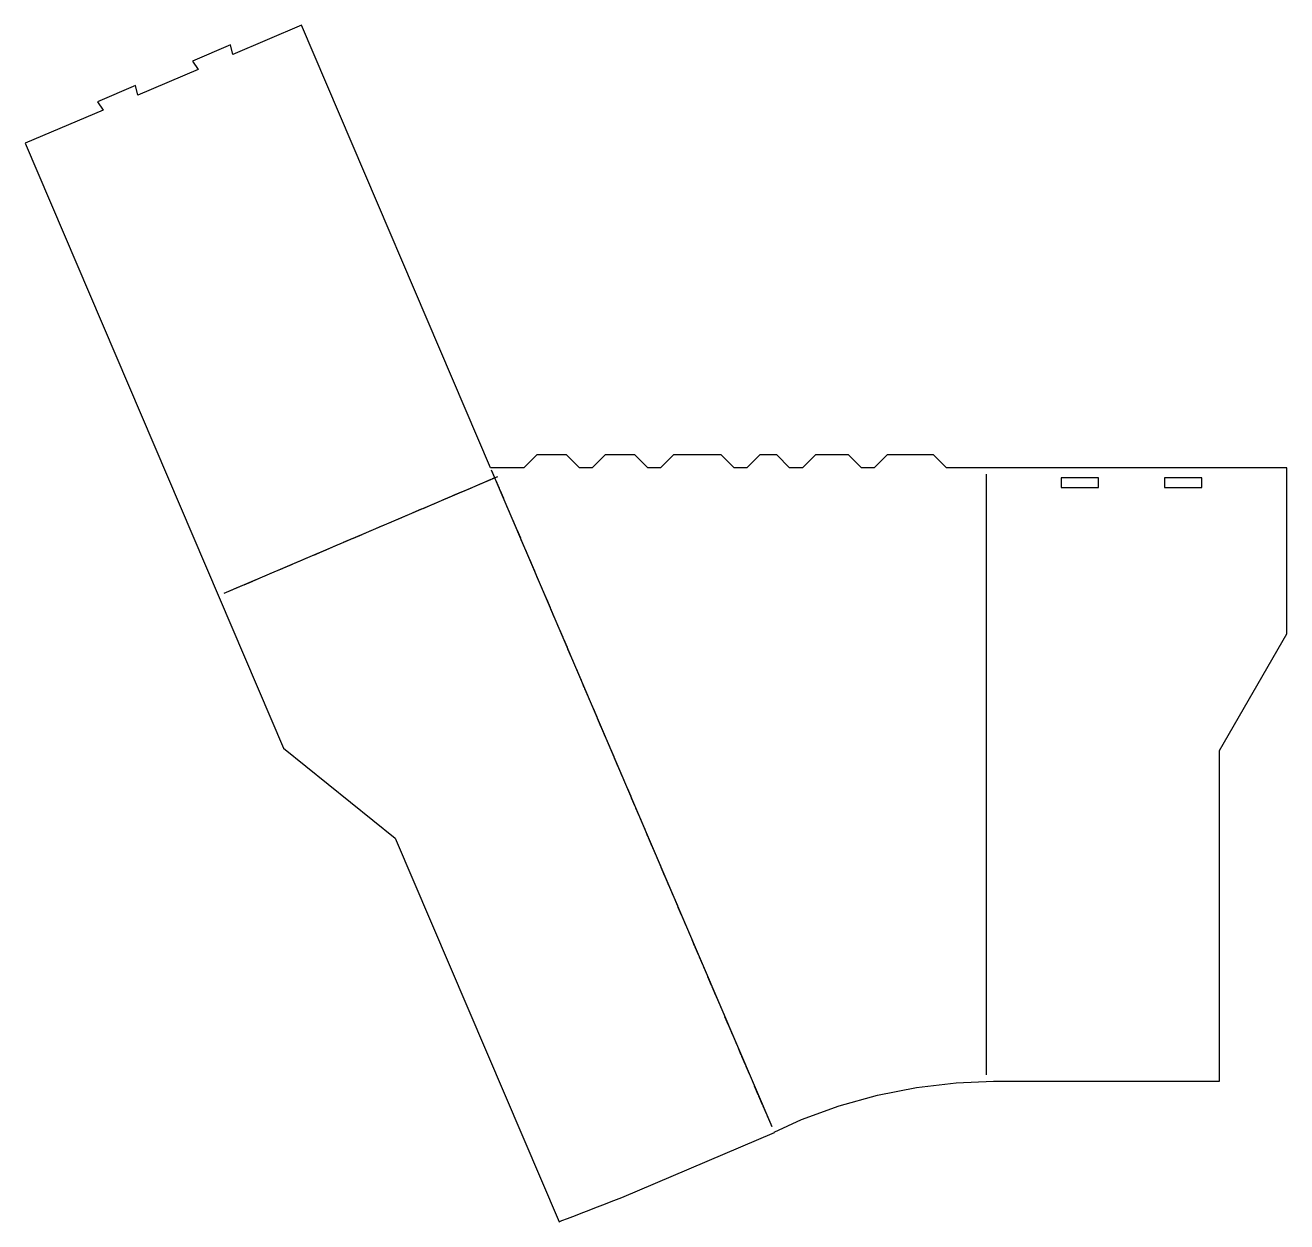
# Model space of a CAD drawing. Header units: metres. Extents: x 0 to 409, y 0 to 387.
import ezdxf

# ---------------------------------------------------------------- set-up
doc = ezdxf.new("R2010")
doc.units = ezdxf.units.M

msp = doc.modelspace()

# ---------------------------------------------------------------- linework, layer by layer
at = {"layer": 'CUT'}
for points in [[(-0.09843, 349.25614), (83.55212, 153.34632), (119.74864, 124.12778), (172.7904, -0.09617), (173.74126, 0.27299), (175.50784, 0.95838), (177.27463, 1.64323), (178.15811, 1.98545), (179.92522, 2.66947), (180.80885, 3.01127), (182.57628, 3.69444), (184.34393, 4.37702), (185.22784, 4.7181), (186.99583, 5.3998), (187.8799, 5.74043), (189.64823, 6.42123), (190.53248, 6.76141), (192.30116, 7.44129), (193.18688, 7.78149), (242.56183, 28.86385), (242.52858, 28.94173), (251.33866, 32.97803), (263.48457, 37.43225), (275.94102, 40.92512), (288.63204, 43.43536), (301.48024, 44.94766), (313.50393, 45.41748), (313.50324, 45.45284), (386.69634, 45.45284), (386.69634, 152.51179), (408.51156, 190.29687), (408.51156, 244.14598), (298.33834, 244.14598), (294.13834, 248.34598), (279.12293, 248.34598), (274.92293, 244.14598), (270.78506, 244.14598), (266.58506, 248.34598), (255.82913, 248.34598), (251.62913, 244.14598), (247.49126, 244.14598), (243.29126, 248.34598), (237.87975, 248.34598), (233.67975, 244.14598), (229.54188, 244.14598), (225.34188, 248.34598), (209.87975, 248.34598), (205.67975, 244.14598), (201.54188, 244.14598), (197.34188, 248.34598), (187.74655, 248.34598), (183.54655, 244.14598), (179.40868, 244.14598), (175.20868, 248.34598), (165.61335, 248.34598), (161.41335, 244.14598), (150.6396, 244.14598), (89.43564, 387.48583), (67.14765, 377.9692), (66.41997, 381.11081), (54.11566, 375.85705), (55.88154, 373.15874), (36.37563, 364.83001), (35.64795, 367.97162), (23.34364, 362.71786), (25.10952, 360.01955), (-0.09843, 349.25614)], [(335.49204, 237.69598), (347.54204, 237.69598), (347.54204, 240.92098), (335.49204, 240.92098), (335.49204, 237.69598)], [(368.9518, 237.69598), (381.0018, 237.69598), (381.0018, 240.92098), (368.9518, 240.92098), (368.9518, 237.69598)]]:
    msp.add_lwpolyline(points, close=True, dxfattribs=at)
at = {"layer": 'SCORE'}
for p, q in [((150.84309, 243.47841), (152.02115, 240.71939)), ((151.29803, 240.61941), (153.02636, 241.35738)), ((311.23227, 240.02784), (311.23227, 242.07098)), ((141.64147, 236.49621), (144.40049, 237.67427)), ((144.86032, 237.87061), (147.61934, 239.04867)), ((148.07918, 239.24501), (150.8382, 240.42307)), ((152.21749, 240.25956), (153.39555, 237.50054)), ((153.59189, 237.0407), (154.76995, 234.28169)), ((311.23227, 236.52784), (311.23227, 239.52784)), ((131.98491, 232.373), (134.74393, 233.55106)), ((135.20376, 233.7474), (137.96278, 234.92546)), ((138.42262, 235.1218), (141.18163, 236.29986)), ((154.96629, 233.82185), (156.14435, 231.06283)), ((311.23227, 233.02784), (311.23227, 236.02784)), ((122.32835, 228.24979), (125.08737, 229.42785)), ((125.5472, 229.6242), (128.30622, 230.80225)), ((128.76606, 230.9986), (131.52507, 232.17666)), ((156.3407, 230.603), (157.51876, 227.84398)), ((311.23227, 229.52784), (311.23227, 232.52784)), ((311.23227, 226.02784), (311.23227, 229.02784)), ((112.67179, 224.12659), (115.4308, 225.30465)), ((115.89064, 225.50099), (118.64966, 226.67905)), ((119.10949, 226.87539), (121.86851, 228.05345)), ((157.7151, 227.38414), (158.89316, 224.62513)), ((311.23227, 222.52784), (311.23227, 225.52784)), ((103.01523, 220.00338), (105.77424, 221.18144)), ((106.23408, 221.37778), (108.9931, 222.55584)), ((109.45293, 222.75219), (112.21195, 223.93024)), ((159.0895, 224.16529), (160.26756, 221.40627)), ((160.4639, 220.94644), (161.64196, 218.18742)), ((311.23227, 219.02784), (311.23227, 222.02784)), ((93.35867, 215.88017), (96.11768, 217.05823)), ((96.57752, 217.25458), (99.33654, 218.43264)), ((99.79637, 218.62898), (102.55539, 219.80704)), ((161.83831, 217.72758), (163.01636, 214.96857)), ((311.23227, 215.52784), (311.23227, 218.52784)), ((83.7021, 211.75697), (86.46112, 212.93503)), ((86.92096, 213.13137), (89.67998, 214.30943)), ((90.13981, 214.50577), (92.89883, 215.68383)), ((163.21271, 214.50873), (164.39077, 211.74971)), ((311.23227, 212.02784), (311.23227, 215.02784)), ((74.04554, 207.63376), (76.80456, 208.81182)), ((77.2644, 209.00816), (80.02341, 210.18622)), ((80.48325, 210.38257), (83.24227, 211.56062)), ((164.58711, 211.28988), (165.76517, 208.53086)), ((311.23227, 208.52784), (311.23227, 211.52784)), ((64.38898, 203.51056), (67.148, 204.68861)), ((67.60784, 204.88496), (70.36685, 206.06302)), ((70.82669, 206.25936), (73.58571, 207.43742)), ((165.96151, 208.07102), (167.13957, 205.312)), ((167.33591, 204.85217), (168.51397, 202.09315)), ((311.23227, 205.02784), (311.23227, 208.02784)), ((311.23227, 201.52784), (311.23227, 204.52784)), ((168.71032, 201.63331), (169.88837, 198.8743)), ((311.23227, 198.02784), (311.23227, 201.02784)), ((170.08472, 198.41446), (171.26278, 195.65544)), ((311.23227, 194.52784), (311.23227, 197.52784)), ((171.45912, 195.19561), (172.63718, 192.43659)), ((311.23227, 191.02784), (311.23227, 194.02784)), ((172.83352, 191.97675), (174.01158, 189.21774)), ((174.20792, 188.7579), (175.38598, 185.99888)), ((311.23227, 187.52784), (311.23227, 190.52784)), ((175.58233, 185.53905), (176.76039, 182.78003)), ((311.23227, 184.02784), (311.23227, 187.02784)), ((176.95673, 182.32019), (178.13479, 179.56118)), ((311.23227, 180.52784), (311.23227, 183.52784)), ((311.23227, 177.02784), (311.23227, 180.02784)), ((178.33113, 179.10134), (179.50919, 176.34232)), ((179.70553, 175.88249), (180.88359, 173.12347)), ((311.23227, 173.52784), (311.23227, 176.52784)), ((181.07993, 172.66363), (182.25799, 169.90461)), ((311.23227, 170.02784), (311.23227, 173.02784)), ((182.45434, 169.44478), (183.6324, 166.68576)), ((311.23227, 166.52784), (311.23227, 169.52784)), ((183.82874, 166.22592), (185.0068, 163.46691)), ((311.23227, 163.02784), (311.23227, 166.02784)), ((185.20314, 163.00707), (186.3812, 160.24805)), ((186.57754, 159.78822), (187.7556, 157.0292)), ((311.23227, 159.52784), (311.23227, 162.52784)), ((187.95195, 156.56936), (189.13, 153.81035)), ((311.23227, 156.02784), (311.23227, 159.02784)), ((311.23227, 152.52784), (311.23227, 155.52784)), ((189.32635, 153.35051), (190.50441, 150.59149)), ((311.23227, 149.02784), (311.23227, 152.02784)), ((190.70075, 150.13166), (191.87881, 147.37264)), ((311.23227, 145.52784), (311.23227, 148.52784)), ((192.07515, 146.9128), (193.25321, 144.15379)), ((193.44955, 143.69395), (194.62761, 140.93493)), ((311.23227, 142.02784), (311.23227, 145.02784)), ((194.82396, 140.4751), (196.00201, 137.71608)), ((311.23227, 138.52784), (311.23227, 141.52784)), ((196.19836, 137.25624), (197.37642, 134.49722)), ((311.23227, 135.02784), (311.23227, 138.02784)), ((197.57276, 134.03739), (198.75082, 131.27837)), ((198.94716, 130.81853), (200.12522, 128.05952)), ((311.23227, 131.52784), (311.23227, 134.52784)), ((311.23227, 128.02784), (311.23227, 131.02784)), ((200.32156, 127.59968), (201.49962, 124.84066)), ((311.23227, 124.52784), (311.23227, 127.52784)), ((201.69597, 124.38083), (202.87403, 121.62181)), ((311.23227, 121.02784), (311.23227, 124.02784)), ((203.07037, 121.16197), (204.24843, 118.40296)), ((311.23227, 117.52784), (311.23227, 120.52784)), ((204.44477, 117.94312), (205.62283, 115.1841)), ((205.81917, 114.72427), (206.99723, 111.96525)), ((311.23227, 114.02784), (311.23227, 117.02784)), ((207.19357, 111.50541), (208.37163, 108.74639)), ((311.23227, 110.52784), (311.23227, 113.52784)), ((208.56798, 108.28656), (209.74604, 105.52754)), ((311.23227, 107.02784), (311.23227, 110.02784)), ((311.23227, 103.52784), (311.23227, 106.52784)), ((209.94238, 105.06771), (211.12044, 102.30869)), ((311.23227, 100.02784), (311.23227, 103.02784)), ((211.31678, 101.84885), (212.49484, 99.08983)), ((212.69118, 98.63), (213.86924, 95.87098)), ((311.23227, 96.52784), (311.23227, 99.52784)), ((214.06559, 95.41114), (215.24364, 92.65213)), ((311.23227, 93.02784), (311.23227, 96.02784)), ((215.43999, 92.19229), (216.61805, 89.43327)), ((311.23227, 89.52784), (311.23227, 92.52784)), ((216.81439, 88.97344), (217.99245, 86.21442)), ((311.23227, 86.02784), (311.23227, 89.02784)), ((218.18879, 85.75458), (219.36685, 82.99557)), ((219.56319, 82.53573), (220.74125, 79.77671)), ((311.23227, 82.52784), (311.23227, 85.52784)), ((311.23227, 79.02784), (311.23227, 82.02784)), ((220.9376, 79.31688), (222.11565, 76.55786)), ((311.23227, 75.52784), (311.23227, 78.52784)), ((222.312, 76.09802), (223.49006, 73.339)), ((311.23227, 72.02784), (311.23227, 75.02784)), ((223.6864, 72.87917), (224.86446, 70.12015)), ((225.0608, 69.66031), (226.23886, 66.9013)), ((311.23227, 68.52784), (311.23227, 71.52784)), ((226.4352, 66.44146), (227.61326, 63.68244)), ((311.23227, 65.02784), (311.23227, 68.02784)), ((227.80961, 63.22261), (228.98767, 60.46359)), ((311.23227, 61.52784), (311.23227, 64.52784)), ((229.18401, 60.00375), (230.36207, 57.24474)), ((311.23227, 58.02784), (311.23227, 61.02784)), ((311.23227, 54.52784), (311.23227, 57.52784)), ((230.55841, 56.7849), (231.73647, 54.02588)), ((231.93281, 53.56605), (233.11087, 50.80703)), ((311.23227, 51.02784), (311.23227, 54.02784)), ((233.30721, 50.34719), (234.48527, 47.58818)), ((311.23227, 47.52784), (311.23227, 50.52784)), ((234.68162, 47.12834), (235.85968, 44.36932)), ((236.05602, 43.90949), (237.23408, 41.15047)), ((237.43042, 40.69063), (238.60848, 37.93161)), ((238.80482, 37.47178), (239.98288, 34.71276)), ((240.17923, 34.25292), (241.35728, 31.49391)), ((241.55363, 31.03407), (241.67803, 30.74272))]:
    msp.add_line(p, q, dxfattribs=at)
at = {"layer": 'SCORE2'}
for p, q in [((64.38898, 203.51056), (153.02636, 241.35738)), ((150.84309, 243.47841), (241.67803, 30.74272)), ((311.23227, 47.52784), (311.23227, 242.07098))]:
    msp.add_line(p, q, dxfattribs=at)

doc.saveas('drawing.dxf')
